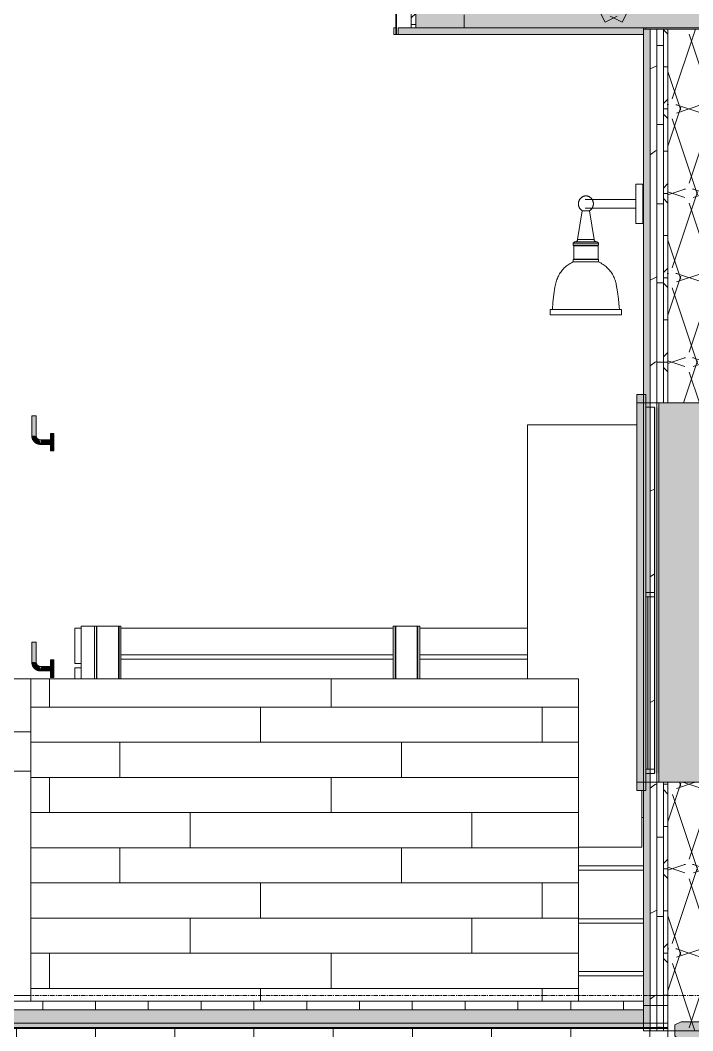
# Model space of a CAD drawing. Header units: inches. Extents: x 9661 to 15313, y -314 to 660.
# Drawn here: x 9938 to 10014.4, y -4 to 110.9 of the extents above; entities that cross this region are included whole.
import ezdxf

# ---------------------------------------------------------------- set-up
doc = ezdxf.new("R2010")
doc.units = ezdxf.units.IN
doc.header["$MEASUREMENT"] = 0
doc.linetypes.add('Grid Line 1_2_', pattern=[0.875, 0.5, -0.125, 0.125, -0.125])
for name, color, linetype, lineweight in [('0-1', 7, 'Continuous', 5), ('0-3', 55, 'Continuous', 9), ('A-CLNG', 13, 'Continuous', 13), ('A-CLNG-1', 55, 'Continuous', 9), ('A-CLNG-3', 13, 'Continuous', 9), ('A-FLOR-8', 192, 'Continuous', 9), ('A-FLOR-HRAL-1', 55, 'Continuous', 9), ('A-FLOR-HRAL-2', 7, 'Continuous', 9), ('A-FLOR-LEVL-1', 51, 'Grid Line 1_2_', 9), ('A-FLOR-MCUT-1', 51, 'Continuous', 9), ('A-FLOR-PATT-1', 45, 'Continuous', 9), ('A-GENM', 5, 'Continuous', 9), ('A-GENM-2', 55, 'Continuous', 9), ('A-GENM-3', 253, 'Continuous', 9), ('A-GENM-4', 59, 'Continuous', 9), ('A-GLAZ-1', 55, 'Continuous', 9), ('A-GLAZ-2', 151, 'Continuous', 9), ('A-GLAZ-3', 45, 'Continuous', 9), ('A-GLAZ-CURT-1', 55, 'Continuous', 9), ('A-GLAZ-CWMG-1', 55, 'Continuous', 9), ('A-WALL-10', 113, 'Continuous', 9), ('A-WALL-5', 55, 'Continuous', 9), ('A-WALL-7', 13, 'Continuous', 13), ('A-WALL-PATT-1', 55, 'Continuous', 9), ('A-WALL-PATT-2', 45, 'Continuous', 9), ('E-ELEC-EQPM-1', 55, 'Continuous', 9), ('E-LITE-EQPM-1', 55, 'Continuous', 9), ('S-BEAM-2', 7, 'Continuous', 9), ('S-BEAM-4', 10, 'Continuous', 9)]:
    doc.layers.add(name, color=color, linetype=linetype, lineweight=lineweight)
pattern_1 = [(161.57, (11009.034, 72.48), (-3.8399538, -1.54e-05), [0, -27.322, 3.034, 0]), (18.43, (11008.074, 72.48), (-3.8399538, 1.54e-05), [0, -27.322, 3.034, 0]), (108.43, (11009.034, 72.48), (1.919622, -9.6005246), [9.106, -21.25]), (71.57, (11008.074, 72.48), (1.919622, 9.6005246), [9.106, -21.25])]
pattern_2 = [(90, (11008.554, 72), (-6, 4e-16), [])]
pattern_3 = [(0, (11008.554, 72), (0, 9), []), (90, (11008.554, 72), (-9, 6e-16), [])]
pattern_4 = [(0, (11008.554, 72), (0, 4.798), []), (315, (11008.554, 72), (4.798427, 0), [6.786, -6.786]), (45, (11008.554, 72), (4.798427, 0), [6.786, -6.786])]
pattern_5 = [(0, (9941.314, 0.8), (0, 4), []), (90, (9941.314, 0.8), (-8, 8), [4, -28]), (90, (9957.314, 4.8), (-8, 8), [4, -28])]

# ---------------------------------------------------------------- blocks, each defined once
blk = doc.blocks.new('034100 - Precast Structural Concrete - Solid Plank - 12_-1871107-BUILDING SECTION - EAST_WEST - COURTYARD - LOOKING NORTH')
at = {"layer": 'S-BEAM-4'}
blk.add_hatch(color=256, dxfattribs=at).paths.add_polyline_path([(10773.63, -15), (10777.25, -15), (10777.63, -14.69), (10777.63, -14.21), (10777.49, -14.21), (10777.47, -13.59), (10776.43, -4.97), (10776.82, -4.57), (10776.82, -3.31), (10776.13, -3), (10731.33, -3), (10730.63, -3.31), (10730.63, -4.57), (10731.03, -4.97), (10729.97, -13.74), (10729.97, -14.21), (10729.79, -14.21), (10729.83, -14.69), (10730.2, -15), (10770.09, -15)], flags=0)
at = {"layer": 'S-BEAM-2'}
for p, q in [((10731.33, -3), (10730.63, -3.31)), ((10730.63, -3.31), (10730.63, -4.57)), ((10776.13, -3), (10731.33, -3)), ((10776.82, -3.31), (10776.13, -3)), ((10776.82, -4.57), (10776.82, -3.31)), ((10730.63, -4.57), (10731.03, -4.97)), ((10776.43, -4.97), (10776.82, -4.57)), ((10731.03, -4.97), (10729.97, -13.74)), ((10777.49, -13.74), (10776.43, -4.97)), ((10729.97, -13.74), (10729.97, -14.21)), ((10777.49, -13.82), (10777.49, -13.74)), ((10729.97, -14.21), (10729.79, -14.21)), ((10729.79, -14.21), (10729.83, -14.69)), ((10729.83, -14.69), (10730.2, -15)), ((10777.25, -15), (10777.63, -14.69)), ((10777.49, -14.21), (10777.49, -13.82)), ((10777.67, -14.21), (10777.49, -14.21)), ((10777.63, -14.69), (10777.67, -14.21)), ((10730.2, -15), (10777.25, -15))]:
    blk.add_line(p, q, dxfattribs=at)
blk = doc.blocks.new('TRUSS - 24_-2435216-BUILDING SECTION - EAST_WEST - COURTYARD - LOOKING NORTH')
at = {"layer": 'S-BEAM-2'}
for p, q in [((9993.06, 132.65), (10004.49, 110.65)), ((10006.39, 110.65), (10017.82, 132.65)), ((9988.44, 111.5), (9988.44, 110)), ((10004.49, 110.65), (10005.82, 111.35)), ((10005.06, 111.35), (10006.39, 110.65)), ((9988.44, 110), (10356.04, 110))]:
    blk.add_line(p, q, dxfattribs=at)
blk = doc.blocks.new('CTR - 1st Phase - Structure_rvt-1-BUILDING SECTION - EAST_WEST - COURTYARD - LOOKING NORTH')
at = {"layer": '0-3'}
for name, p in [('TRUSS - 24_-2435216-BUILDING SECTION - EAST_WEST - COURTYARD - LOOKING NORTH', (0, 0)), ('034100 - Precast Structural Concrete - Solid Plank - 12_-1871107-BUILDING SECTION - EAST_WEST - COURTYARD - LOOKING NORTH', (-718.23, 0))]:
    blk.add_blockref(name, p, dxfattribs=at)
blk = doc.blocks.new('VISA-OW2400-02-SASS - OW2400-L30K-MVOLT-2031435-BUILDING SECTION - EAST_WEST - COURTYARD - LOOKING NORTH')
at = {"layer": 'E-LITE-EQPM-1'}
for p, q in [((10008.77, 92.25), (10007.97, 92.25)), ((10007.97, 90), (10007.97, 92.25)), ((10008.77, 92.25), (10008.77, 90)), ((10007.97, 90.5), (10002.21, 90.5)), ((10007.97, 87.75), (10007.97, 90)), ((10008.77, 90), (10008.77, 87.75)), ((10001.86, 89.22), (10001.34, 85.93)), ((10002.71, 89.22), (10001.86, 89.22)), ((10002.21, 89.5), (10007.97, 89.5)), ((10003.23, 85.93), (10002.71, 89.22)), ((10007.97, 87.75), (10008.77, 87.75)), ((10000.83, 85.54), (10000.83, 85.29)), ((10003.73, 85.54), (10000.83, 85.54)), ((10000.83, 85.29), (10000.9, 85.22)), ((10003.73, 85.29), (10000.83, 85.29)), ((10000.9, 85.22), (10000.9, 83.72)), ((10003.66, 85.22), (10000.9, 85.22)), ((10001.11, 85.7), (10001.34, 85.7)), ((10003.45, 85.7), (10001.11, 85.7)), ((10003.23, 85.93), (10001.34, 85.93)), ((10003.11, 85.7), (10003.45, 85.7)), ((10003.66, 85.22), (10003.73, 85.29)), ((10003.66, 83.72), (10003.66, 85.22)), ((10003.73, 85.29), (10003.73, 85.54)), ((10000.9, 83.72), (10000.83, 83.66)), ((10000.83, 83.66), (10000.83, 83.41)), ((10003.73, 83.66), (10000.83, 83.66)), ((10003.73, 83.41), (10000.83, 83.41)), ((10003.66, 83.72), (10000.9, 83.72)), ((10003.73, 83.66), (10003.66, 83.72)), ((10003.73, 83.41), (10003.73, 83.66)), ((9998.23, 77.98), (9998.23, 77.38)), ((9998.23, 77.98), (10006.34, 77.98)), ((10006.34, 77.38), (9998.23, 77.38)), ((10006.34, 77.38), (10006.34, 77.98))]:
    blk.add_line(p, q, dxfattribs=at)
at = {"layer": 'E-LITE-EQPM-1', "flags": 128}
for points in [[(10001.86, 89.22), (10001.83, 89.24), (10001.8, 89.26), (10001.77, 89.29), (10001.74, 89.31), (10001.71, 89.34), (10001.69, 89.36), (10001.66, 89.39), (10001.64, 89.42), (10001.62, 89.45), (10001.6, 89.48), (10001.57, 89.51), (10001.56, 89.54), (10001.54, 89.57), (10001.52, 89.6), (10001.51, 89.64), (10001.49, 89.67), (10001.48, 89.71), (10001.47, 89.74), (10001.46, 89.78), (10001.45, 89.81), (10001.44, 89.85), (10001.44, 89.89), (10001.43, 89.92), (10001.43, 89.96), (10001.43, 90), (10001.43, 90.03), (10001.43, 90.07), (10001.44, 90.11), (10001.44, 90.14), (10001.45, 90.18), (10001.46, 90.22), (10001.47, 90.25), (10001.48, 90.29), (10001.49, 90.32), (10001.5, 90.36), (10001.52, 90.39), (10001.53, 90.42), (10001.55, 90.46), (10001.57, 90.49), (10001.59, 90.52), (10001.61, 90.55), (10001.63, 90.58), (10001.66, 90.61), (10001.68, 90.63), (10001.71, 90.66), (10001.73, 90.68), (10001.76, 90.71), (10001.79, 90.73), (10001.82, 90.75), (10001.85, 90.77), (10001.88, 90.79), (10001.91, 90.81), (10001.95, 90.83), (10001.98, 90.84), (10002.01, 90.86), (10002.05, 90.87), (10002.08, 90.88), (10002.12, 90.89), (10002.16, 90.9), (10002.19, 90.91), (10002.23, 90.91), (10002.26, 90.92), (10002.28, 90.92)], [(10002.28, 90.92), (10002.32, 90.92), (10002.36, 90.91), (10002.39, 90.91), (10002.43, 90.9), (10002.46, 90.89), (10002.5, 90.88), (10002.53, 90.87), (10002.57, 90.85), (10002.6, 90.84), (10002.64, 90.82), (10002.67, 90.8), (10002.7, 90.78), (10002.73, 90.76), (10002.76, 90.74), (10002.79, 90.72), (10002.82, 90.7), (10002.85, 90.67), (10002.87, 90.65), (10002.9, 90.62), (10002.92, 90.59), (10002.94, 90.56), (10002.97, 90.53), (10002.99, 90.5), (10003.01, 90.47), (10003.02, 90.44), (10003.04, 90.41), (10003.06, 90.37), (10003.07, 90.34), (10003.08, 90.3), (10003.09, 90.27), (10003.1, 90.23), (10003.11, 90.2), (10003.12, 90.16), (10003.13, 90.12), (10003.13, 90.09), (10003.13, 90.05), (10003.13, 90.01), (10003.13, 89.98), (10003.13, 89.94), (10003.13, 89.9), (10003.12, 89.87), (10003.12, 89.83), (10003.11, 89.79), (10003.1, 89.76), (10003.09, 89.72), (10003.08, 89.69), (10003.07, 89.65), (10003.05, 89.62), (10003.04, 89.59), (10003.02, 89.55), (10003, 89.52), (10002.98, 89.49), (10002.96, 89.46), (10002.94, 89.43), (10002.91, 89.4), (10002.89, 89.38), (10002.86, 89.35), (10002.84, 89.32), (10002.81, 89.3), (10002.78, 89.28), (10002.75, 89.25), (10002.72, 89.23), (10002.71, 89.22)], [(10000.83, 85.54), (10000.85, 85.56), (10000.86, 85.57), (10000.87, 85.58), (10000.88, 85.59), (10000.9, 85.61), (10000.91, 85.62), (10000.93, 85.63), (10000.94, 85.64), (10000.96, 85.65), (10000.97, 85.66), (10000.99, 85.66), (10001.01, 85.67), (10001.02, 85.68), (10001.04, 85.68), (10001.06, 85.69), (10001.07, 85.69), (10001.09, 85.7), (10001.11, 85.7), (10001.11, 85.7)], [(10001.11, 85.7), (10001.12, 85.7), (10001.13, 85.7), (10001.14, 85.7), (10001.15, 85.71), (10001.16, 85.71), (10001.17, 85.71), (10001.17, 85.71), (10001.18, 85.71), (10001.19, 85.72), (10001.2, 85.72), (10001.21, 85.72), (10001.22, 85.73), (10001.22, 85.73), (10001.23, 85.74), (10001.24, 85.74), (10001.25, 85.75), (10001.25, 85.75), (10001.26, 85.76), (10001.27, 85.76), (10001.27, 85.77), (10001.28, 85.78), (10001.29, 85.78), (10001.29, 85.79), (10001.3, 85.8), (10001.3, 85.81), (10001.31, 85.81), (10001.31, 85.82), (10001.31, 85.83), (10001.32, 85.84), (10001.32, 85.85), (10001.33, 85.85), (10001.33, 85.86), (10001.33, 85.87), (10001.33, 85.88), (10001.33, 85.89), (10001.34, 85.9), (10001.34, 85.91), (10001.34, 85.92), (10001.34, 85.93), (10001.34, 85.93)], [(10003.23, 85.93), (10003.23, 85.92), (10003.23, 85.91), (10003.23, 85.9), (10003.23, 85.89), (10003.23, 85.88), (10003.23, 85.87), (10003.24, 85.87), (10003.24, 85.86), (10003.24, 85.85), (10003.25, 85.84), (10003.25, 85.83), (10003.25, 85.82), (10003.26, 85.82), (10003.26, 85.81), (10003.27, 85.8), (10003.27, 85.79), (10003.28, 85.79), (10003.28, 85.78), (10003.29, 85.77), (10003.3, 85.77), (10003.3, 85.76), (10003.31, 85.75), (10003.32, 85.75), (10003.32, 85.74), (10003.33, 85.74), (10003.34, 85.73), (10003.35, 85.73), (10003.36, 85.72), (10003.36, 85.72), (10003.37, 85.72), (10003.38, 85.71), (10003.39, 85.71), (10003.4, 85.71), (10003.41, 85.71), (10003.41, 85.71), (10003.42, 85.7), (10003.43, 85.7), (10003.44, 85.7), (10003.45, 85.7), (10003.45, 85.7)], [(10003.45, 85.7), (10003.47, 85.7), (10003.49, 85.69), (10003.51, 85.69), (10003.52, 85.68), (10003.54, 85.68), (10003.56, 85.67), (10003.57, 85.66), (10003.59, 85.66), (10003.61, 85.65), (10003.62, 85.64), (10003.64, 85.63), (10003.65, 85.62), (10003.67, 85.61), (10003.68, 85.59), (10003.69, 85.58), (10003.71, 85.57), (10003.72, 85.56), (10003.73, 85.54), (10003.73, 85.54)], [(9998.83, 80.85), (9998.86, 80.99), (9998.9, 81.12), (9998.94, 81.26), (9998.99, 81.4), (9999.04, 81.53), (9999.1, 81.66), (9999.16, 81.79), (9999.22, 81.91), (9999.3, 82.04), (9999.37, 82.16), (9999.46, 82.28), (9999.54, 82.39), (9999.63, 82.5), (9999.73, 82.61), (9999.83, 82.71), (9999.93, 82.81), (10000.04, 82.9), (10000.15, 82.99), (10000.27, 83.08), (10000.39, 83.16), (10000.51, 83.23), (10000.63, 83.3), (10000.76, 83.37), (10000.83, 83.41)], [(10003.73, 83.41), (10003.86, 83.34), (10003.99, 83.28), (10004.11, 83.2), (10004.23, 83.12), (10004.35, 83.04), (10004.46, 82.95), (10004.57, 82.86), (10004.67, 82.77), (10004.78, 82.67), (10004.87, 82.56), (10004.97, 82.45), (10005.06, 82.34), (10005.14, 82.23), (10005.22, 82.11), (10005.3, 81.99), (10005.37, 81.86), (10005.43, 81.74), (10005.49, 81.61), (10005.55, 81.47), (10005.6, 81.34), (10005.64, 81.2), (10005.68, 81.07), (10005.72, 80.93), (10005.73, 80.85)], [(9998.48, 77.98), (9998.54, 78.83), (9998.64, 79.68), (9998.77, 80.52), (9998.83, 80.85)], [(10005.73, 80.85), (10005.88, 80), (10005.99, 79.16), (10006.07, 78.3), (10006.09, 77.98)]]:
    blk.add_lwpolyline(points, dxfattribs=at)
blk = doc.blocks.new('Pathway_Cooper_McGraw-Edison _BSC-BRC_Round - Pathway_Cooper_McGraw-Edison _BSC-BRC_Round-V28-BUILDING SECTION - EAST_WEST - COURTYARD - LOOKING NORTH')
at = {"layer": 'E-LITE-EQPM-1'}
for p, q in [((9932.74, 36), (9932.74, 30)), ((9932.74, 36), (9936.74, 36)), ((9936.74, 36), (9939.21, 36)), ((9936.74, 30), (9932.74, 30)), ((9932.74, 30), (9932.74, 25.5)), ((9932.74, 30), (9936.74, 30)), ((9939.21, 30), (9936.74, 30)), ((9936.74, 30), (9939.21, 30)), ((9936.74, 25.5), (9932.74, 25.5)), ((9932.74, 25.5), (9932.74, 0)), ((9932.74, 25.5), (9936.74, 25.5)), ((9939.21, 25.5), (9936.74, 25.5)), ((9936.74, 25.5), (9939.21, 25.5)), ((9936.74, 0), (9932.74, 0)), ((9939.21, 0), (9936.74, 0))]:
    blk.add_line(p, q, dxfattribs=at)
blk = doc.blocks.new('V-Series_EWC4_SPVU_RFA_2015 - 1ST FLOOR-V32-BUILDING SECTION - EAST_WEST - COURTYARD - LOOKING NORTH')
at = {"layer": 'A-GENM-3'}
for points in [[(10037.53, 67.37), (10037.53, 68.37), (10029.53, 68.37), (10029.53, 67.37), (10035.43, 67.37)], [(10021.98, 24.25), (10038.53, 24.25), (10038.53, 27.25), (10038.28, 27.25), (10038.28, 25.25), (10021.98, 25.25), (10037.87, 43.91), (10038.53, 43.91), (10038.53, 67.37), (10010.59, 67.37), (10010.59, 66.88), (10010.09, 66.87), (10010.09, 25.25), (10010.59, 25.25), (10010.59, 24.37), (10010.34, 24.35), (10010.34, 24.25), (10021.12, 24.25)]]:
    blk.add_hatch(color=256, dxfattribs=at).paths.add_polyline_path(points, flags=0)
at = {"layer": 'A-GENM-4'}
h = blk.add_hatch(color=256, dxfattribs=at)
h.paths.add_polyline_path([(10008.84, 23.31), (10008.84, 24.25), (10008.09, 24.25), (10008.09, 23.31), (10008.64, 23.31)], flags=0)
h.paths.add_polyline_path([(10008.09, 67.37), (10008.84, 67.37), (10008.84, 68.31), (10008.09, 68.31)], flags=0)
blk.add_hatch(color=256, dxfattribs=at).paths.add_polyline_path([(10008.09, 24.25), (10008.84, 24.25), (10008.84, 67.37), (10008.09, 67.37), (10008.09, 38.78)], flags=0)
at = {"layer": 'A-GENM'}
for p, q in [((10008.09, 68.31), (10008.09, 67.37)), ((10009.09, 68.31), (10008.09, 68.31)), ((10009.09, 67.37), (10009.09, 68.31)), ((10037.53, 68.37), (10029.53, 68.37)), ((10029.53, 68.37), (10029.53, 67.37)), ((10037.53, 67.37), (10037.53, 68.37)), ((10008.09, 67.37), (10008.09, 24.25)), ((10009.09, 67.37), (10008.09, 67.37)), ((10008.09, 67.37), (10009.09, 67.37)), ((10009.09, 24.25), (10009.09, 67.37)), ((10009.09, 67.37), (10009.09, 66.87)), ((10038.53, 67.37), (10009.09, 67.37)), ((10009.09, 66.87), (10010.09, 66.87)), ((10010.09, 66.87), (10010.09, 25.25)), ((10029.53, 67.37), (10037.53, 67.37)), ((10038.53, 43.91), (10038.53, 67.37)), ((10010.09, 45.81), (10009.09, 45.81)), ((10009.09, 45.81), (10009.09, 45.31)), ((10009.09, 45.31), (10010.09, 45.31)), ((10010.09, 45.31), (10009.34, 45.31)), ((10009.34, 45.31), (10009.34, 25.75)), ((10010.09, 45.31), (10010.09, 45.81)), ((10010.09, 25.75), (10010.09, 45.31)), ((10021.98, 25.25), (10037.87, 43.91)), ((10037.87, 43.91), (10038.53, 43.91)), ((10038.53, 27.25), (10038.28, 27.25)), ((10038.28, 27.25), (10038.28, 25.25)), ((10038.53, 24.25), (10038.53, 27.25)), ((10010.09, 25.75), (10009.09, 25.75)), ((10009.09, 25.75), (10009.09, 25.25)), ((10009.34, 25.75), (10010.09, 25.75)), ((10010.09, 25.25), (10010.09, 25.75)), ((10008.09, 24.25), (10009.09, 24.25)), ((10008.09, 24.25), (10008.09, 23.31)), ((10009.09, 24.25), (10008.09, 24.25)), ((10009.09, 25.25), (10010.09, 25.25)), ((10010.09, 25.25), (10009.09, 25.25)), ((10009.09, 25.25), (10009.09, 24.25)), ((10009.09, 23.31), (10009.09, 24.25)), ((10009.09, 24.25), (10038.53, 24.25)), ((10038.28, 25.25), (10021.98, 25.25)), ((10037.53, 25.25), (10031.53, 25.25)), ((10031.53, 25.25), (10031.53, 24.25)), ((10031.53, 24.25), (10037.53, 24.25)), ((10037.53, 24.25), (10037.53, 25.25)), ((10008.09, 23.31), (10009.09, 23.31))]:
    blk.add_line(p, q, dxfattribs=at)
at = {"layer": 'A-GENM-2'}
blk.add_line((10038.53, 43.91), (10038.53, 27.25), dxfattribs=at)
blk = doc.blocks.new('Perforated Panel at Magic-Pak - hvac panel - 2nd floor 2-2702974-BUILDING SECTION - EAST_WEST - COURTYARD - LOOKING NORTH')
at = {"layer": 'A-GLAZ-3'}
h = blk.add_hatch(dxfattribs=at)
h.set_pattern_fill('FP_2', color=256, style=0, pattern_type=2)
h.set_pattern_definition([(135, (11008.554, 72), (-4.24264, -4.24264), [])])
h.paths.add_polyline_path([(9980.69, 109.25), (9980.75, 109.25), (9980.75, 226.5), (9980.69, 226.5), (9980.69, 110)], flags=0)
at = {"layer": 'A-GLAZ-2'}
for p, q in [((9980.69, 226.5), (9980.69, 109.25)), ((9980.75, 109.25), (9980.75, 226.5)), ((9980.69, 109.25), (9980.75, 109.25))]:
    blk.add_line(p, q, dxfattribs=at)
blk = doc.blocks.new('Railing - Handrail - Bracket-3113776-BUILDING SECTION - EAST_WEST - COURTYARD - LOOKING NORTH')
at = {"layer": 'A-FLOR-HRAL-2'}
for points in [[(9939.5, 63.66), (9939.56, 63.66), (9939.56, 65.91), (9939.31, 65.91), (9939.35, 63.66), (9939.44, 63.66)], [(9939.56, 63.66), (9939.81, 63.66), (9939.78, 65.91), (9939.56, 65.91), (9939.56, 64.25)], [(9940.31, 62.69), (9940.3, 62.92), (9939.77, 63.17), (9939.56, 63.66), (9939.35, 63.66), (9939.39, 63.3), (9939.44, 63.21), (9939.86, 62.77), (9940.07, 62.7)], [(9940.31, 62.91), (9940.2, 63.1), (9940.31, 63.15), (9940.05, 63.23), (9939.94, 63.3), (9939.71, 63.66), (9939.56, 63.66), (9939.78, 63.13), (9940.3, 62.92)], [(9941.44, 62.91), (9941.81, 62.91), (9941.81, 63.91), (9941.44, 63.88), (9941.44, 63.17)], [(9940.31, 62.91), (9941.44, 62.91), (9941.43, 63.16), (9940.31, 63.13), (9940.31, 62.98)], [(9940.31, 62.66), (9941.44, 62.69), (9941.44, 62.91), (9940.31, 62.91), (9940.31, 62.67)], [(9941.81, 61.91), (9941.81, 62.91), (9941.44, 62.91), (9941.44, 61.91)]]:
    blk.add_hatch(color=256, dxfattribs=at).paths.add_polyline_path(points, flags=0)
at = {"layer": 'A-FLOR-HRAL-1'}
for p, q in [((9939.31, 63.66), (9939.31, 65.91)), ((9939.56, 65.91), (9939.31, 65.91)), ((9939.81, 65.91), (9939.56, 65.91)), ((9939.81, 65.91), (9939.81, 63.66)), ((9941.44, 63.91), (9941.81, 63.91)), ((9941.44, 63.91), (9941.44, 62.91)), ((9941.81, 62.91), (9941.81, 63.91)), ((9940.31, 63.16), (9941.44, 63.16)), ((9941.44, 62.66), (9940.31, 62.66)), ((9941.44, 62.91), (9941.44, 61.91)), ((9941.81, 61.91), (9941.81, 62.91)), ((9941.81, 61.91), (9941.44, 61.91))]:
    blk.add_line(p, q, dxfattribs=at)
at = {"layer": 'A-FLOR-HRAL-1', "flags": 128}
for points in [[(9940.31, 62.66), (9940.27, 62.66), (9940.23, 62.66), (9940.19, 62.67), (9940.16, 62.67), (9940.12, 62.68), (9940.08, 62.69), (9940.04, 62.7), (9940, 62.71), (9939.96, 62.73), (9939.92, 62.74), (9939.89, 62.76), (9939.85, 62.77), (9939.82, 62.79), (9939.78, 62.81), (9939.75, 62.84), (9939.72, 62.86), (9939.69, 62.88), (9939.66, 62.91), (9939.63, 62.94), (9939.6, 62.96), (9939.57, 62.99), (9939.54, 63.02), (9939.52, 63.06), (9939.5, 63.09), (9939.47, 63.12), (9939.45, 63.15), (9939.43, 63.19), (9939.41, 63.23), (9939.4, 63.26), (9939.38, 63.3), (9939.37, 63.34), (9939.36, 63.37), (9939.35, 63.41), (9939.34, 63.45), (9939.33, 63.49), (9939.32, 63.53), (9939.32, 63.57), (9939.32, 63.61), (9939.31, 63.65), (9939.31, 63.66)], [(9939.81, 63.66), (9939.81, 63.64), (9939.82, 63.62), (9939.82, 63.6), (9939.82, 63.58), (9939.82, 63.56), (9939.83, 63.54), (9939.83, 63.52), (9939.84, 63.5), (9939.85, 63.49), (9939.85, 63.47), (9939.86, 63.45), (9939.87, 63.43), (9939.88, 63.41), (9939.89, 63.4), (9939.9, 63.38), (9939.91, 63.36), (9939.93, 63.35), (9939.94, 63.33), (9939.95, 63.32), (9939.97, 63.3), (9939.98, 63.29), (9940, 63.28), (9940.01, 63.26), (9940.03, 63.25), (9940.04, 63.24), (9940.06, 63.23), (9940.08, 63.22), (9940.1, 63.21), (9940.11, 63.2), (9940.13, 63.2), (9940.15, 63.19), (9940.17, 63.18), (9940.19, 63.18), (9940.21, 63.17), (9940.23, 63.17), (9940.25, 63.17), (9940.27, 63.16), (9940.29, 63.16), (9940.31, 63.16), (9940.31, 63.16)]]:
    blk.add_lwpolyline(points, dxfattribs=at)
blk = doc.blocks.new('Railing - Handrail - Bracket-3113774-BUILDING SECTION - EAST_WEST - COURTYARD - LOOKING NORTH')
at = {"layer": 'A-FLOR-HRAL-2'}
for points in [[(9939.35, 37.91), (9939.56, 37.91), (9939.56, 40.16), (9939.31, 40.16), (9939.35, 37.91)], [(9939.56, 37.91), (9939.81, 37.91), (9939.78, 40.16), (9939.56, 40.16), (9939.56, 38.5)], [(9940.31, 36.94), (9940.31, 37.16), (9939.78, 37.39), (9939.56, 37.91), (9939.35, 37.91), (9939.39, 37.55), (9939.44, 37.46), (9939.86, 37.02), (9940.2, 36.94)], [(9940.31, 37.16), (9940.2, 37.36), (9940.31, 37.4), (9940.05, 37.48), (9939.94, 37.54), (9939.71, 37.91), (9939.57, 37.9), (9939.78, 37.38), (9940.2, 37.21)], [(9941.81, 37.16), (9941.81, 38.16), (9941.44, 38.13), (9941.44, 37.16)], [(9940.6, 37.16), (9941.44, 37.16), (9941.43, 37.41), (9940.31, 37.38), (9940.31, 37.16)], [(9940.31, 36.91), (9941.44, 36.94), (9941.44, 37.16), (9940.31, 37.16), (9940.31, 36.92)], [(9941.44, 36.16), (9941.81, 36.19), (9941.81, 37.16), (9941.44, 37.16), (9941.44, 36.19)]]:
    blk.add_hatch(color=256, dxfattribs=at).paths.add_polyline_path(points, flags=0)
at = {"layer": 'A-FLOR-HRAL-1'}
for p, q in [((9939.31, 37.91), (9939.31, 40.16)), ((9939.56, 40.16), (9939.31, 40.16)), ((9939.81, 40.16), (9939.56, 40.16)), ((9939.81, 40.16), (9939.81, 37.91)), ((9941.44, 38.16), (9941.81, 38.16)), ((9941.44, 38.16), (9941.44, 37.16)), ((9941.81, 37.16), (9941.81, 38.16)), ((9940.31, 37.41), (9941.44, 37.41)), ((9941.44, 36.91), (9940.31, 36.91)), ((9941.44, 37.16), (9941.44, 36.16)), ((9941.81, 36.16), (9941.81, 37.16)), ((9941.81, 36.16), (9941.44, 36.16))]:
    blk.add_line(p, q, dxfattribs=at)
at = {"layer": 'A-FLOR-HRAL-1', "flags": 128}
for points in [[(9940.31, 36.91), (9940.27, 36.91), (9940.23, 36.91), (9940.19, 36.92), (9940.16, 36.92), (9940.12, 36.93), (9940.08, 36.94), (9940.04, 36.95), (9940, 36.96), (9939.96, 36.97), (9939.92, 36.99), (9939.89, 37), (9939.85, 37.02), (9939.82, 37.04), (9939.78, 37.06), (9939.75, 37.08), (9939.72, 37.11), (9939.69, 37.13), (9939.66, 37.16), (9939.63, 37.18), (9939.6, 37.21), (9939.57, 37.24), (9939.54, 37.27), (9939.52, 37.3), (9939.5, 37.34), (9939.47, 37.37), (9939.45, 37.4), (9939.43, 37.44), (9939.41, 37.47), (9939.4, 37.51), (9939.38, 37.55), (9939.37, 37.58), (9939.36, 37.62), (9939.35, 37.66), (9939.34, 37.7), (9939.33, 37.74), (9939.32, 37.78), (9939.32, 37.82), (9939.32, 37.86), (9939.31, 37.9), (9939.31, 37.91)], [(9939.81, 37.91), (9939.81, 37.89), (9939.82, 37.87), (9939.82, 37.85), (9939.82, 37.83), (9939.82, 37.81), (9939.83, 37.79), (9939.83, 37.77), (9939.84, 37.75), (9939.85, 37.73), (9939.85, 37.71), (9939.86, 37.7), (9939.87, 37.68), (9939.88, 37.66), (9939.89, 37.64), (9939.9, 37.63), (9939.91, 37.61), (9939.93, 37.59), (9939.94, 37.58), (9939.95, 37.56), (9939.97, 37.55), (9939.98, 37.54), (9940, 37.52), (9940.01, 37.51), (9940.03, 37.5), (9940.04, 37.49), (9940.06, 37.48), (9940.08, 37.47), (9940.1, 37.46), (9940.11, 37.45), (9940.13, 37.44), (9940.15, 37.44), (9940.17, 37.43), (9940.19, 37.42), (9940.21, 37.42), (9940.23, 37.42), (9940.25, 37.41), (9940.27, 37.41), (9940.29, 37.41), (9940.31, 37.41), (9940.31, 37.41)]]:
    blk.add_lwpolyline(points, dxfattribs=at)
blk = doc.blocks.new('Railing - Railing-2828583-BUILDING SECTION - EAST_WEST - COURTYARD - LOOKING NORTH')
for name in ['Railing - Handrail - Bracket-3113776-BUILDING SECTION - EAST_WEST - COURTYARD - LOOKING NORTH', 'Railing - Handrail - Bracket-3113774-BUILDING SECTION - EAST_WEST - COURTYARD - LOOKING NORTH']:
    blk.add_blockref(name, (0, 0))
blk = doc.blocks.new('Horizontal_Siding - Horizontal_Siding-2855038-BUILDING SECTION - EAST_WEST - COURTYARD - LOOKING NORTH')
at = {"layer": 'A-GLAZ-CURT-1'}
blk.add_line((10008.84, 2.24), (10001.44, 2.24), dxfattribs=at)
blk = doc.blocks.new('Horizontal_Siding - Horizontal_Siding-V83-BUILDING SECTION - EAST_WEST - COURTYARD - LOOKING NORTH')
at = {"layer": 'A-GLAZ-CURT-1'}
for p, q in [((10008.84, 8.24), (10001.44, 8.24)), ((10001.44, 2.74), (10008.84, 2.74))]:
    blk.add_line(p, q, dxfattribs=at)
blk = doc.blocks.new('Horizontal_Siding - Horizontal_Siding-V84-BUILDING SECTION - EAST_WEST - COURTYARD - LOOKING NORTH')
at = {"layer": 'A-GLAZ-CURT-1'}
for p, q in [((10008.84, 20.24), (10008.64, 20.24)), ((10001.44, 14.74), (10008.84, 14.74))]:
    blk.add_line(p, q, dxfattribs=at)
blk = doc.blocks.new('Horizontal_Siding - Horizontal_Siding-V85-BUILDING SECTION - EAST_WEST - COURTYARD - LOOKING NORTH')
at = {"layer": 'A-GLAZ-CURT-1'}
blk.add_line((9995.64, 38.24), (9983.4, 38.24), dxfattribs=at)
blk = doc.blocks.new('Horizontal_Siding - Horizontal_Siding-2855037-BUILDING SECTION - EAST_WEST - COURTYARD - LOOKING NORTH')
at = {"layer": 'A-GLAZ-CURT-1'}
blk.add_line((9980.4, 38.24), (9949.44, 38.24), dxfattribs=at)
blk = doc.blocks.new('Horizontal_Siding - Horizontal_Siding-2855040-BUILDING SECTION - EAST_WEST - COURTYARD - LOOKING NORTH')
at = {"layer": 'A-GLAZ-CURT-1'}
for p, q in [((9995.64, 41.75), (9983.4, 41.75)), ((9983.39, 38.74), (9995.64, 38.74))]:
    blk.add_line(p, q, dxfattribs=at)
blk = doc.blocks.new('Horizontal_Siding - Horizontal_Siding-2855039-BUILDING SECTION - EAST_WEST - COURTYARD - LOOKING NORTH')
at = {"layer": 'A-GLAZ-CURT-1'}
for p, q in [((9980.4, 41.75), (9949.44, 41.75)), ((9949.44, 38.74), (9980.4, 38.74))]:
    blk.add_line(p, q, dxfattribs=at)
blk = doc.blocks.new('Rectangular Mullion - RAILING POST-V86-BUILDING SECTION - EAST_WEST - COURTYARD - LOOKING NORTH')
at = {"layer": 'A-GLAZ-CWMG-1'}
for p, q in [((9980.4, 38.49), (9980.4, 36)), ((9980.61, 36), (9980.61, 38.49)), ((9980.61, 38.49), (9980.61, 36)), ((9980.67, 38.49), (9980.67, 36)), ((9983.12, 38.49), (9983.12, 36)), ((9983.19, 38.49), (9983.19, 36)), ((9983.19, 38.49), (9983.19, 36)), ((9983.4, 38.49), (9983.4, 36))]:
    blk.add_line(p, q, dxfattribs=at)
blk = doc.blocks.new('Rectangular Mullion - RAILING POST-2833645-BUILDING SECTION - EAST_WEST - COURTYARD - LOOKING NORTH')
at = {"layer": 'A-GLAZ-CWMG-1'}
for p, q in [((9980.4, 42), (9980.61, 42)), ((9980.4, 42), (9980.4, 38.49)), ((9980.61, 38.49), (9980.61, 42)), ((9980.61, 42), (9980.67, 42)), ((9980.61, 42), (9980.61, 38.49)), ((9980.67, 42), (9983.12, 42)), ((9980.67, 42), (9980.67, 38.49)), ((9983.12, 42), (9983.19, 42)), ((9983.12, 42), (9983.12, 38.49)), ((9983.19, 42), (9983.19, 38.49)), ((9983.19, 42), (9983.4, 42)), ((9983.19, 42), (9983.19, 38.49)), ((9983.4, 42), (9983.4, 38.49))]:
    blk.add_line(p, q, dxfattribs=at)
blk = doc.blocks.new('Rectangular Mullion - RAILING POST-2680127-BUILDING SECTION - EAST_WEST - COURTYARD - LOOKING NORTH')
at = {"layer": 'A-GLAZ-CWMG-1'}
for p, q in [((9946.65, 36), (9946.65, 38.49)), ((9946.65, 38.49), (9946.65, 36)), ((9946.71, 38.49), (9946.71, 36)), ((9949.16, 38.49), (9949.16, 36)), ((9949.23, 38.49), (9949.23, 36)), ((9949.23, 38.49), (9949.23, 36)), ((9949.44, 38.49), (9949.44, 36))]:
    blk.add_line(p, q, dxfattribs=at)
blk = doc.blocks.new('Rectangular Mullion - RAILING POST-2833647-BUILDING SECTION - EAST_WEST - COURTYARD - LOOKING NORTH')
at = {"layer": 'A-GLAZ-CWMG-1'}
for p, q in [((9946.44, 42), (9946.65, 42)), ((9946.65, 38.49), (9946.65, 42)), ((9946.65, 42), (9946.71, 42)), ((9946.65, 42), (9946.65, 38.49)), ((9946.71, 42), (9949.16, 42)), ((9946.71, 42), (9946.71, 38.49)), ((9949.16, 42), (9949.23, 42)), ((9949.16, 42), (9949.16, 38.49)), ((9949.23, 42), (9949.23, 38.49)), ((9949.23, 42), (9949.44, 42)), ((9949.23, 42), (9949.23, 38.49)), ((9949.44, 42), (9949.44, 38.49))]:
    blk.add_line(p, q, dxfattribs=at)
blk = doc.blocks.new('Horizontal_Siding - Horizontal_Siding-3202369-BUILDING SECTION - EAST_WEST - COURTYARD - LOOKING NORTH')
at = {"layer": 'A-GLAZ-CURT-1'}
for p in [(9944.19, 36), (9944.94, 37.26)]:
    blk.add_line(p, (9944.19, 37.26), dxfattribs=at)
blk = doc.blocks.new('Horizontal_Siding - Horizontal_Siding-3202371-BUILDING SECTION - EAST_WEST - COURTYARD - LOOKING NORTH')
at = {"layer": 'A-GLAZ-CURT-1'}
for p, q in [((9944.19, 37.76), (9944.19, 41.75)), ((9944.94, 41.75), (9944.19, 41.75)), ((9944.19, 37.76), (9944.94, 37.76))]:
    blk.add_line(p, q, dxfattribs=at)
blk = doc.blocks.new('262400 - Switchboards and Panelboards - Electric Panel - Generic - 262400 - Switchboards and Panelboards - Electric Panel - Generic-2842581-BUILDING SECTION - EAST_WEST - COURTYARD - LOOKING NORTH')
at = {"layer": 'E-ELEC-EQPM-1'}
for p, q in [((9995.64, 64.87), (10008.09, 64.87)), ((9995.64, 36), (9995.64, 64.87)), ((10008.64, 16.87), (10008.64, 23.31)), ((10008.64, 16.87), (10001.44, 16.87))]:
    blk.add_line(p, q, dxfattribs=at)
blk = doc.blocks.new('Rectangular Mullion - RAILING POST-2831812-BUILDING SECTION - EAST_WEST - COURTYARD - LOOKING NORTH')
at = {"layer": 'A-GLAZ-CWMG-1'}
for p, q in [((9944.94, 42), (9946.44, 42)), ((9944.94, 42), (9944.94, 37.51)), ((9946.44, 37.51), (9946.44, 42))]:
    blk.add_line(p, q, dxfattribs=at)
blk = doc.blocks.new('Rectangular Mullion - RAILING POST-V87-BUILDING SECTION - EAST_WEST - COURTYARD - LOOKING NORTH')
at = {"layer": 'A-GLAZ-CWMG-1'}
for p, q in [((9944.94, 37.51), (9944.94, 36)), ((9946.44, 36), (9946.44, 37.51))]:
    blk.add_line(p, q, dxfattribs=at)

msp = doc.modelspace()

# ---------------------------------------------------------------- hatches: boundary and pattern name
at = {"layer": 'A-CLNG'}
h = msp.add_hatch(color=256, dxfattribs=at)
h.paths.add_polyline_path([(12115.8394, 109.25), (12117.8394, 109.25), (12117.83558, 110), (12089.9394, 110), (12089.9394, 109.25), (12112.92005, 109.25)], flags=0)
h.paths.add_polyline_path([(11250.1394, 109.25), (11276.0394, 109.25104), (11276.0394, 110), (11248.13946, 109.99407), (11248.1394, 109.25)], flags=0)
h.paths.add_polyline_path([(10831.98173, 109.25), (10850.6394, 109.28296), (10850.6394, 110), (10822.7394, 110), (10822.7394, 109.25)], flags=0)
h.paths.add_polyline_path([(9988.4394, 109.25), (10008.8394, 109.25), (10008.8394, 110), (9980.9394, 110), (9980.94484, 109.25), (9982.9394, 109.25)], flags=0)
at = {"layer": 'A-FLOR-PATT-1'}
h = msp.add_hatch(dxfattribs=at)
h.set_pattern_fill('FP_1', color=256, style=0, pattern_type=2)
h.set_pattern_definition(pattern_1)
h.paths.add_polyline_path([(12081.6894, 110), (12087.6894, 110), (12089.10502, 111.5), (12091.2144, 111.5), (12089.9394, 110), (12115.8394, 110), (12115.8394, 134), (11737.2394, 134), (11737.2394, 110), (12059.09911, 110)], flags=0)
h.paths.add_polyline_path([(11250.1394, 110), (11646.7394, 110), (11646.7394, 134), (11250.1394, 134), (11250.1394, 116.44789)], flags=0)
h.paths.add_polyline_path([(10831.98173, 110), (10848.6394, 110), (10848.6394, 134), (10843.4144, 134), (10843.4144, 132.8), (10843.1394, 134), (10452.0394, 134), (10452.0394, 133), (10450.6894, 133), (10450.6894, 110), (10819.9894, 110), (10821.43627, 111.5), (10824.0144, 111.5), (10822.7394, 110)], flags=0)
h.paths.add_polyline_path([(10361.5394, 110), (10361.5394, 134), (9982.9394, 134), (9982.9394, 110), (10358.35748, 110)], flags=0)
h.paths.add_polyline_path([(10450.9144, 113.83333), (10450.9144, 129), (10451.80461, 129), (10451.71908, 127.54277)], flags=0)
h.paths.add_polyline_path([(12108.92377, 132.5), (12110.3394, 134), (12109.01752, 132.5), (12108.97065, 132.5)], flags=0)
h.paths.add_polyline_path([(10841.8644, 132.5), (10841.69252, 132.5), (10842.74592, 133.53709), (10842.2894, 133)], flags=0)
h = msp.add_hatch(dxfattribs=at)
h.set_pattern_fill('FP_14', color=256, style=0, pattern_type=2)
h.set_pattern_definition(pattern_2)
h.paths.add_polyline_path([(11203.9894, -1.625), (11276.0394, -1.625), (11276.0394, -0.625), (11049.2894, -0.625), (11049.2894, -1.625), (11201.9894, -1.625)], flags=0)
h.paths.add_polyline_path([(10831.98173, -1.625), (10934.1894, -1.625), (10934.1894, -0.625), (10822.7394, -0.625), (10822.7394, -1.625)], flags=0)
h.paths.add_polyline_path([(9935.1894, -1.625), (10008.8394, -1.625), (10008.8394, -0.625), (9888.1894, -0.625), (9888.1894, -1.625), (9927.78998, -1.625)], flags=0)
h = msp.add_hatch(dxfattribs=at)
h.set_pattern_fill('FP_15', color=256, style=0, pattern_type=2)
h.set_pattern_definition([(216.87, (11014.952, 87.994), (47.980943, 31.987086), [7.997, -71.971]), (206.565, (11024.548, 83.196), (-15.993714, -15.994133), [17.881, -17.881]), (198.435, (11024.548, 75.199), (-31.98674, -15.99388), [10.115, -40.461])])
h.paths.add_polyline_path([(11169.26231, -3.125), (11276.0394, -3.125), (11276.0394, -1.625), (11049.2894, -1.625), (11049.2894, -3.125), (11164.5894, -3.125)], flags=0)
h.paths.add_polyline_path([(10934.1894, -3.125), (10934.1894, -1.625), (10822.7394, -1.625), (10822.7394, -3.125), (10928.85942, -3.125)], flags=0)
h.paths.add_polyline_path([(9888.1894, -3.125), (10008.8394, -3.125), (10008.8394, -1.625), (9888.1894, -1.625)], flags=0)
h = msp.add_hatch(dxfattribs=at)
h.set_pattern_fill('FP_3', color=256, style=0, pattern_type=2)
h.set_pattern_definition([(0, (11008.554, 72), (15.36, 3.84), [1.267, -10.253, 1.267, -10.253, -61.44]), (0, (11008.554, 72), (15.36, 3.84), [-23.04, 1.267, -21.773, 1.267, -10.253, -26.88]), (0, (11008.554, 72), (15.36, 3.84), [-57.6, 1.267, -6.413, 1.267, -17.933]), (120, (11014.314, 73.92), (-11.005538, 11.38215), [1.267, -10.253, 1.267, -10.253, -61.44]), (120, (11014.314, 73.92), (-11.005538, 11.38215), [-23.04, 1.267, -21.773, 1.267, -10.253, -26.88]), (120, (11014.314, 73.92), (-11.005538, 11.38215), [-57.6, 1.267, -6.413, 1.267, -17.933]), (240, (11016.234, 81.6), (-4.354462, -15.22215), [1.267, -10.253, 1.267, -10.253, -61.44]), (240, (11016.234, 81.6), (-4.354462, -15.22215), [-23.04, 1.267, -21.773, 1.267, -10.253, -26.88]), (240, (11016.234, 81.6), (-4.354462, -15.22215), [-57.6, 1.267, -6.413, 1.267, -17.933])])
h.paths.add_polyline_path([(11276.0394, -3.625), (11276.0394, -3.125), (10822.7394, -3.125), (10822.7394, -3.625), (11273.31342, -3.625)], flags=0)
h.paths.add_polyline_path([(9943.4394, -3.625), (10008.8394, -3.625), (10008.8394, -3.125), (9888.1894, -3.125), (9888.1894, -3.625), (9935.1894, -3.625)], flags=0)
h.paths.add_polyline_path([(10010.3394, -3.625), (10011.5599, -3.61964), (10010.3394, -3.39773)], flags=0)
h = msp.add_hatch(dxfattribs=at)
h.set_pattern_fill('FP_14', color=256, style=0, pattern_type=2)
h.set_pattern_definition(pattern_2)
h.paths.add_polyline_path([(11276.0394, -3.75), (11278.7894, -3.75), (11278.7894, -3.625), (10819.9894, -3.625), (10819.9894, -3.75), (11273.31342, -3.75)], flags=0)
h.paths.add_polyline_path([(9946.4394, -3.75), (10008.8394, -3.75), (10008.8394, -3.625), (9888.1894, -3.625), (9888.1894, -3.75), (9943.4394, -3.75)], flags=0)
h.paths.add_polyline_path([(10011.08497, -3.75), (10011.5894, -3.75), (10011.5599, -3.62503), (10011.08277, -3.62551)], flags=0)
h = msp.add_hatch(dxfattribs=at)
h.set_pattern_fill('FP_7', color=256, style=0, pattern_type=2)
h.set_pattern_definition(pattern_3)
h.paths.add_polyline_path([(11111.85061, -8.75), (11278.7894, -8.75), (11278.7894, -3.75), (10819.9894, -3.75), (10819.9894, -8.75), (11078.31812, -8.75)], flags=0)
h.paths.add_polyline_path([(9895.20514, -8.75), (10011.5894, -8.75), (10011.58014, -3.75), (9888.1894, -3.75), (9888.1894, -8.75), (9891.1894, -8.75)], flags=0)
at = {"layer": 'A-WALL-7'}
msp.add_hatch(color=256, dxfattribs=at).paths.add_polyline_path([(10009.5894, -3.75), (10009.5894, 109.875), (10008.8394, 109.875), (10008.8394, -3.75)], flags=0)
at = {"layer": 'A-WALL-PATT-1'}
h = msp.add_hatch(dxfattribs=at)
h.set_pattern_fill('FP_31', color=256, style=0, pattern_type=2)
h.set_pattern_definition(pattern_5)
h.paths.add_polyline_path([(9943.4394, -0.625), (9943.4394, 36), (9939.1894, 36), (9939.1894, -0.625)], flags=0)
h = msp.add_hatch(dxfattribs=at)
h.set_pattern_fill('FP_31', color=256, style=0, pattern_type=2)
h.set_pattern_definition(pattern_5)
h.paths.add_polyline_path([(9949.31836, -0.625), (10001.4394, -0.625), (10001.4394, 36), (9943.4394, 36), (9943.4394, -0.625)], flags=0)
at = {"layer": 'A-WALL-PATT-2'}
h = msp.add_hatch(dxfattribs=at)
h.set_pattern_fill('FP_4', color=256, style=0, pattern_type=2)
h.set_pattern_definition(pattern_4)
h.paths.add_polyline_path([(9982.4394, 110), (9982.9394, 110), (9982.9394, 159), (9982.4394, 159), (9982.4394, 111.75)], flags=0)
h.paths.add_polyline_path([(9982.4394, 202.125), (9982.9394, 202.125), (9982.9394, 291), (9982.4394, 291), (9982.4394, 216.30177)], flags=0)
h.paths.add_polyline_path([(9982.4394, 334.125), (9982.9394, 334.125), (9982.9394, 349.5), (9982.4394, 349.5), (9982.4394, 348.5)], flags=0)
h = msp.add_hatch(dxfattribs=at)
h.set_pattern_fill('FP_6', color=256, style=0, pattern_type=2)
h.set_pattern_definition([(216.87, (11018.154, 96), (71.999914, 48.000129), [12, -108]), (206.565, (11032.554, 88.8), (-23.99974, -23.9997), [26.833, -26.833]), (198.435, (11032.554, 76.8), (-47.999875, -23.999517), [15.179, -60.716])])
h.paths.add_polyline_path([(10010.3394, -3.75), (10010.3394, 25.25), (10010.0894, 25.25), (10010.0894, 66.875), (10010.3394, 66.8794), (10010.3394, 109.875), (10009.5894, 109.875), (10009.5894, -3.75)], flags=0)
h = msp.add_hatch(dxfattribs=at)
h.set_pattern_fill('FP_7', color=256, style=0, pattern_type=2)
h.set_pattern_definition(pattern_3)
h.paths.add_polyline_path([(10011.08497, -3.75), (10011.08276, -3.625), (10010.3394, -3.625), (10010.34161, -3.75), (10010.5894, -3.75)], flags=0)
h.paths.add_polyline_path([(10011.0894, -3.53409), (10011.0894, 24.25), (10010.3394, 24.25), (10010.34472, -3.39869), (10011.08112, -3.53259)], flags=0)
h.paths.add_polyline_path([(10010.3394, 24.347), (10010.5894, 24.36639), (10010.5894, 25.25), (10010.3394, 25.25)], flags=0)
h.paths.add_polyline_path([(10010.3394, 66.8794), (10010.5894, 66.88379), (10010.5894, 67.375), (10011.0894, 67.375), (10011.0894, 109.875), (10010.3394, 109.875), (10010.3394, 67.375)], flags=0)
h = msp.add_hatch(dxfattribs=at)
h.set_pattern_fill('FP_4', color=256, style=0, pattern_type=2)
h.set_pattern_definition(pattern_4)
h.paths.add_polyline_path([(10011.5894, -3.625), (10011.5894, 24.25), (10011.0894, 24.25), (10011.0894, -3.53409), (10011.58274, -3.62379)], flags=0)
h.paths.add_polyline_path([(10011.5894, 67.375), (10011.5894, 109.875), (10011.0894, 109.875), (10011.0894, 67.375)], flags=0)
h = msp.add_hatch(dxfattribs=at)
h.set_pattern_fill('FP_1', color=256, style=0, pattern_type=2)
h.set_pattern_definition(pattern_1)
h.paths.add_polyline_path([(10017.0894, -4), (10017.0894, 24.25), (10011.5894, 24.25), (10011.5894, -4), (10013.90348, -4)], flags=0)
h.paths.add_polyline_path([(10011.5894, 67.375), (10017.0894, 67.375), (10017.0894, 109.875), (10011.5894, 109.875), (10011.5894, 72.06839)], flags=0)

# ---------------------------------------------------------------- linework, layer by layer
at = {"layer": 'A-CLNG-1'}
for p, q in [((9980.4394, 110), (9980.6894, 110)), ((9980.4394, 109.25), (9980.4394, 110)), ((9980.6894, 109.25), (9980.4394, 109.25)), ((10009.0894, 110), (10009.0894, 109.875))]:
    msp.add_line(p, q, dxfattribs=at)
at = {"layer": 'A-CLNG-3'}
for p, q in [((9980.9394, 110), (9980.9394, 109.25)), ((10008.8394, 110), (9980.9394, 110)), ((9980.9394, 109.25), (10008.8394, 109.25)), ((10008.8394, 109.25), (10008.8394, 110))]:
    msp.add_line(p, q, dxfattribs=at)
at = {"layer": 'A-FLOR-8'}
for p, q in [((10008.8394, 110), (10017.08783, 110)), ((10008.8394, -0.625), (9888.1894, -0.625)), ((10011.5894, -1.125), (10008.8394, -1.125)), ((10011.5894, -9), (10011.5894, -4))]:
    msp.add_line(p, q, dxfattribs=at)
at = {"layer": 'A-FLOR-LEVL-1'}
msp.add_line((9660.52836, 0), (12376.05907, 0), dxfattribs=at)
at = {"layer": 'A-FLOR-MCUT-1'}
for p, q in [((10008.8394, -1.625), (9888.1894, -1.625)), ((9888.1894, -3.125), (10011.5894, -3.125)), ((10011.5894, -3.625), (9888.1894, -3.625)), ((10011.5894, -3.75), (9888.1894, -3.75))]:
    msp.add_line(p, q, dxfattribs=at)
at = {"layer": 'A-WALL-10'}
for p, q in [((9982.4394, 159), (9982.4394, 110)), ((9982.9394, 110), (9982.9394, 159)), ((10017.7144, 109.875), (10008.8394, 109.875)), ((10008.8394, 109.25), (10008.8394, -4)), ((10009.5894, 109.875), (10009.5894, -4)), ((10010.3394, 109.875), (10010.3394, -4)), ((10011.0894, 109.875), (10011.0894, 67.375)), ((10011.5894, 109.875), (10011.5894, 67.375)), ((10010.5894, 24.25), (10010.5894, 67.375)), ((10010.5894, 67.375), (10017.7144, 67.375)), ((10017.7144, 24.25), (10010.5894, 24.25)), ((10011.0894, 24.25), (10011.0894, -4)), ((10011.5894, 24.25), (10011.5894, -4)), ((10008.8394, -4), (10017.7144, -4))]:
    msp.add_line(p, q, dxfattribs=at)
at = {"layer": 'A-WALL-5'}
for p, q in [((9980.9394, 109.25), (9980.7519, 109.25)), ((9939.1894, -0.625), (9939.1894, 36)), ((10001.4394, 36), (9939.1894, 36)), ((10001.4394, -0.625), (10001.4394, 36))]:
    msp.add_line(p, q, dxfattribs=at)

# ---------------------------------------------------------------- block references
at = {"layer": '0-1'}
msp.add_blockref('CTR - 1st Phase - Structure_rvt-1-BUILDING SECTION - EAST_WEST - COURTYARD - LOOKING NORTH', (0, 0), dxfattribs=at)
at = {"layer": 'A-FLOR-HRAL-1'}
msp.add_blockref('Railing - Railing-2828583-BUILDING SECTION - EAST_WEST - COURTYARD - LOOKING NORTH', (0, 0), dxfattribs=at)
at = {"layer": 'A-GENM-2'}
msp.add_blockref('V-Series_EWC4_SPVU_RFA_2015 - 1ST FLOOR-V32-BUILDING SECTION - EAST_WEST - COURTYARD - LOOKING NORTH', (0, 0), dxfattribs=at)
at = {"layer": 'A-GLAZ-1'}
msp.add_blockref('Perforated Panel at Magic-Pak - hvac panel - 2nd floor 2-2702974-BUILDING SECTION - EAST_WEST - COURTYARD - LOOKING NORTH', (0, 0), dxfattribs=at)
at = {"layer": 'A-GLAZ-CURT-1'}
for name, p in [('Horizontal_Siding - Horizontal_Siding-3202371-BUILDING SECTION - EAST_WEST - COURTYARD - LOOKING NORTH', (0, 0)), ('Horizontal_Siding - Horizontal_Siding-2855039-BUILDING SECTION - EAST_WEST - COURTYARD - LOOKING NORTH', (0, 0)), ('Horizontal_Siding - Horizontal_Siding-2855040-BUILDING SECTION - EAST_WEST - COURTYARD - LOOKING NORTH', (0, 0)), ('Horizontal_Siding - Horizontal_Siding-2855037-BUILDING SECTION - EAST_WEST - COURTYARD - LOOKING NORTH', (0, 0)), ('Horizontal_Siding - Horizontal_Siding-V85-BUILDING SECTION - EAST_WEST - COURTYARD - LOOKING NORTH', (0, 0)), ('Horizontal_Siding - Horizontal_Siding-3202369-BUILDING SECTION - EAST_WEST - COURTYARD - LOOKING NORTH', (0, 0)), ('Horizontal_Siding - Horizontal_Siding-V84-BUILDING SECTION - EAST_WEST - COURTYARD - LOOKING NORTH', (0, 0)), ('Horizontal_Siding - Horizontal_Siding-V83-BUILDING SECTION - EAST_WEST - COURTYARD - LOOKING NORTH', (0, 6)), ('Horizontal_Siding - Horizontal_Siding-V83-BUILDING SECTION - EAST_WEST - COURTYARD - LOOKING NORTH', (0, 0)), ('Horizontal_Siding - Horizontal_Siding-2855038-BUILDING SECTION - EAST_WEST - COURTYARD - LOOKING NORTH', (0, 0))]:
    msp.add_blockref(name, p, dxfattribs=at)
at = {"layer": 'A-GLAZ-CWMG-1'}
for name in ['Rectangular Mullion - RAILING POST-2831812-BUILDING SECTION - EAST_WEST - COURTYARD - LOOKING NORTH', 'Rectangular Mullion - RAILING POST-2833647-BUILDING SECTION - EAST_WEST - COURTYARD - LOOKING NORTH', 'Rectangular Mullion - RAILING POST-2833645-BUILDING SECTION - EAST_WEST - COURTYARD - LOOKING NORTH', 'Rectangular Mullion - RAILING POST-2680127-BUILDING SECTION - EAST_WEST - COURTYARD - LOOKING NORTH', 'Rectangular Mullion - RAILING POST-V86-BUILDING SECTION - EAST_WEST - COURTYARD - LOOKING NORTH', 'Rectangular Mullion - RAILING POST-V87-BUILDING SECTION - EAST_WEST - COURTYARD - LOOKING NORTH']:
    msp.add_blockref(name, (0, 0), dxfattribs=at)
at = {"layer": 'E-ELEC-EQPM-1'}
msp.add_blockref('262400 - Switchboards and Panelboards - Electric Panel - Generic - 262400 - Switchboards and Panelboards - Electric Panel - Generic-2842581-BUILDING SECTION - EAST_WEST - COURTYARD - LOOKING NORTH', (0, 0), dxfattribs=at)
at = {"layer": 'E-LITE-EQPM-1'}
for name in ['VISA-OW2400-02-SASS - OW2400-L30K-MVOLT-2031435-BUILDING SECTION - EAST_WEST - COURTYARD - LOOKING NORTH', 'Pathway_Cooper_McGraw-Edison _BSC-BRC_Round - Pathway_Cooper_McGraw-Edison _BSC-BRC_Round-V28-BUILDING SECTION - EAST_WEST - COURTYARD - LOOKING NORTH']:
    msp.add_blockref(name, (0, 0), dxfattribs=at)

doc.saveas('drawing.dxf')
